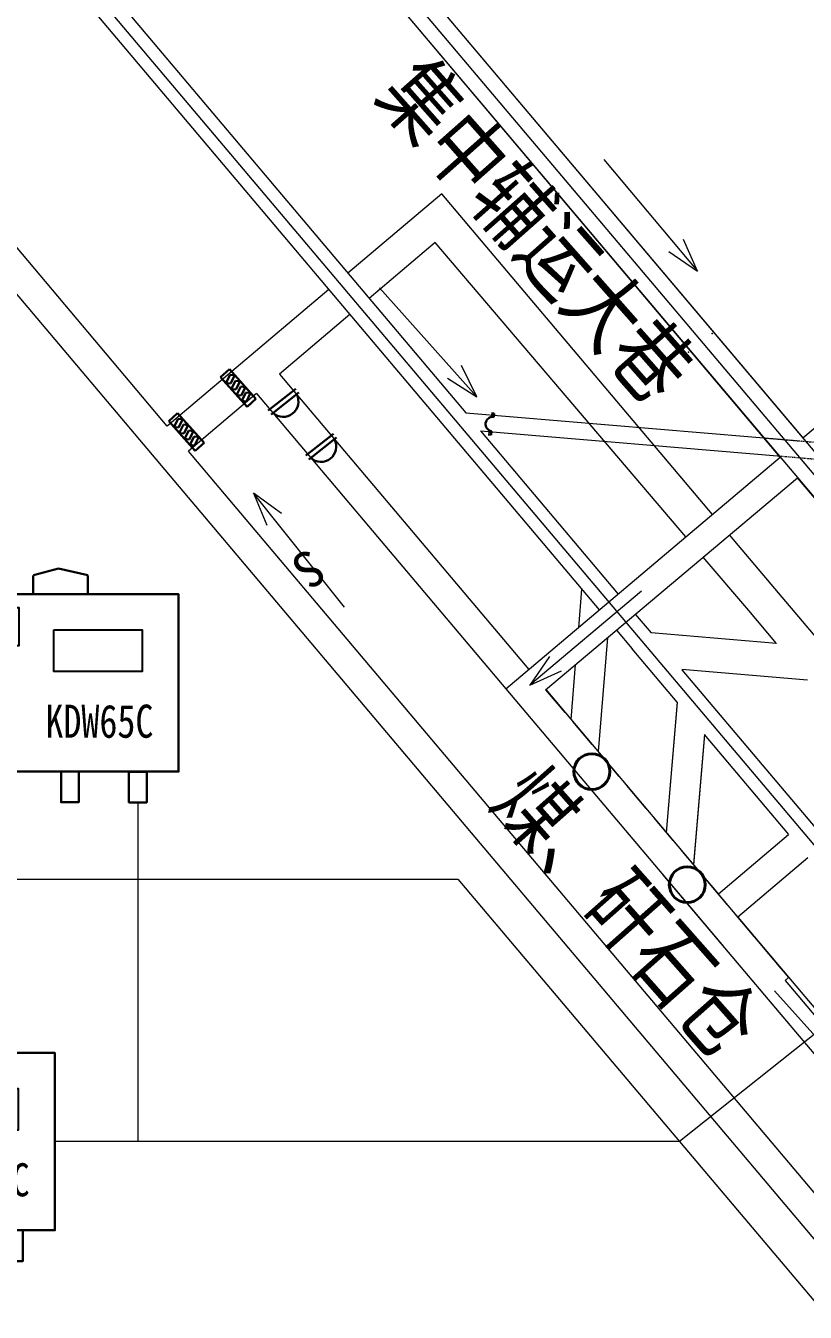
# Model space of a CAD drawing. Header units: millimetres. Extents: x 2501 to 6983, y 1724 to 12691.
# Drawn here: x 4622.7 to 4753.1, y 10428 to 10643.1 of the extents above; entities that cross this region are included whole.
import ezdxf
from ezdxf.enums import TextEntityAlignment as Align

# ---------------------------------------------------------------- set-up
doc = ezdxf.new("R2010")
doc.units = ezdxf.units.MM
for name, pattern in [('2X0_5', [2.5, 2, -0.5]), ('DASH', [0.35, 0.25, -0.1]), ('虚线（5，2）- - -', [7, 5, -2])]:
    doc.linetypes.add(name, pattern=pattern)
for name, color, linetype in [('4、10月', 131, 'Continuous'), ('JMD', 6, 'Continuous'), ('TK', 7, 'Continuous'), ('文字', 7, 'Continuous'), ('通风系统', 7, 'Continuous'), ('风流', 7, 'Continuous')]:
    doc.layers.add(name, color=color, linetype=linetype)
doc.layers.add('井下工业网光缆', color=5, linetype='Continuous', lineweight=30)
doc.styles.get("Standard").update_dxf_attribs({"font": 'arial.ttf'})
doc.styles.add('宋体', font='', dxfattribs={"height": 2})
doc.styles.add('新宋体', font='', dxfattribs={"width": 0.8})
doc.styles.add('标准', font='', dxfattribs={"width": 0.667})
doc.styles.get('宋体').set_extended_font_data('SimSun')
doc.styles.get('新宋体').set_extended_font_data('NSimSun')
doc.styles.get('标准').set_extended_font_data('SimSun')

# ---------------------------------------------------------------- blocks, each defined once
blk = doc.blocks.new('A$C0C37771A')
at = {"layer": 'JMD', "color": 1, "linetype": 'Continuous', "lineweight": 30}
for p, q in [((4.14, 4.68, -1.2), (3.39, 3.93, -1.2)), ((3.7, 4.24, -1.2), (4.25, 3.69, -1.2)), ((4.14, 4.68, -1.2), (4.69, 4.13, -1.2)), ((0.68, 1.22, -1.2), (0, 0.55, -1.2)), ((0, 0.55, -1.2), (0.54, 0, -1.2)), ((0.37, 0.91, -1.2), (0.91, 0.37, -1.2))]:
    blk.add_line(p, q, dxfattribs=at)
blk.add_arc((2.04, 2.58, -1.2), 1.92, 224.8776, 44.8776, dxfattribs=at)
blk = doc.blocks.new('A$C26DC1665')
at = {"layer": 'JMD', "color": 5, "linetype": 'Continuous', "lineweight": 30}
for p, q in [((0, 1.41), (4.73, 4.29)), ((3.78, 3.72), (3.6, 3.1)), ((3.78, 3.72), (4.82, 2.93)), ((4.73, 4.29), (5.59, 2.89)), ((0.95, 1.99), (0.76, 1.37)), ((0.86, 0), (5.59, 2.89)), ((0.95, 1.99), (1.99, 1.2)), ((1.89, 2.56), (1.71, 1.94)), ((1.71, 1.94), (2.75, 1.15)), ((1.89, 2.56), (2.93, 1.77)), ((2.84, 3.14), (2.65, 2.52)), ((2.65, 2.52), (3.7, 1.73)), ((2.84, 3.14), (3.88, 2.35)), ((3.6, 3.1), (4.64, 2.31)), ((3.88, 2.35), (3.7, 1.73)), ((4.82, 2.93), (4.64, 2.31)), ((0, 1.41), (0.86, 0)), ((0.76, 1.37), (1.81, 0.58)), ((1.99, 1.2), (1.81, 0.58)), ((2.93, 1.77), (2.75, 1.15))]:
    blk.add_line(p, q, dxfattribs=at)
blk = doc.blocks.new('A$C03391366')
at = {"color": 0, "ltscale": 0.8}
blk.add_blockref('A$C26DC1665', (0, 0), dxfattribs=at)
blk = doc.blocks.new('系统底图')
at = {"lineweight": 20, "ltscale": 0.005}
for p, q in [((408284.83, 4256795.46, 3261.18), (408121.54, 4256988.75, 3261.18)), ((408617.76, 4256393.63, 3261.18), (408116.38, 4256987.1, 3261.18)), ((408402.77, 4256655.87, 3261.18), (408288.38, 4256791.26, 3261.18)), ((408354.18, 4256768.23, 3261.18), (408353.64, 4256761.77, 3261.18)), ((408358.52, 4256760.12, 3261.18), (408356.92, 4256741.05, 3261.18)), ((408353.12, 4256755.58, 3261.18), (408352.35, 4256746.45, 3261.18)), ((408370.15, 4256749.25, 3261.18), (408368.32, 4256727.55, 3261.18)), ((408374.71, 4256743.85, 3261.18), (408372.89, 4256722.14, 3261.18)), ((408388.82, 4256727.14, 3261.18), (408377.06, 4256717.21, 3261.18)), ((408372.89, 4256722.14, 3261.18), (408377.06, 4256717.21, 3261.18)), ((408392.05, 4256723.32, 3261.18), (408380.29, 4256713.39, 3261.18)), ((408380.29, 4256713.39, 3261.18), (408405.1, 4256684.02, 3261.18))]:
    blk.add_line(p, q, dxfattribs=at)
at = {"lineweight": 20, "ltscale": 5}
for p, q in [((408617.76, 4256393.63, 3261.18), (408116.38, 4256987.1, 3261.18)), ((408420.1, 4256696.63, 3261.18), (408371, 4256754.75, 3261.18)), ((408370.16, 4256749.32, 3261.18), (408368.32, 4256727.55, 3261.18)), ((408370.16, 4256749.32, 3261.18), (408368.32, 4256727.55, 3261.18)), ((408370.15, 4256749.25, 3261.18), (408368.32, 4256727.55, 3261.18)), ((408374.72, 4256743.92, 3261.18), (408372.89, 4256722.22, 3261.18)), ((408374.72, 4256743.92, 3261.18), (408372.89, 4256722.22, 3261.18)), ((408374.71, 4256743.85, 3261.18), (408372.89, 4256722.14, 3261.18)), ((408388.82, 4256727.14, 3261.18), (408377.06, 4256717.21, 3261.18)), ((408372.89, 4256722.14, 3261.18), (408377.06, 4256717.21, 3261.18)), ((408392.05, 4256723.32, 3261.18), (408380.29, 4256713.39, 3261.18)), ((408367.73, 4256720.5, 3261.18), (408414.18, 4256665.51, 3261.18)), ((408380.29, 4256713.39, 3261.18), (408405.1, 4256684.02, 3261.18))]:
    blk.add_line(p, q, dxfattribs=at)
at = {"lineweight": 20}
for p, q in [((408330.78, 4256834.28, 3224.23), (408315.08, 4256821.02, 3248.91)), ((408329.68, 4256826.16, 3232.54), (408318.63, 4256816.82, 3249.65)), ((408311.87, 4256818.31, 3253.95), (408284.83, 4256795.46, 3296.46)), ((408315.42, 4256814.11, 3254.61), (408303.62, 4256804.14, 3272.88)), ((408303.62, 4256804.14, 3272.88), (408345.33, 4256754.76, 3272.88)), ((408299.8, 4256800.91, 3278.79), (408288.38, 4256791.26, 3296.46)), ((408299.8, 4256800.91, 3278.79), (408341.51, 4256751.53, 3277.04)), ((408386.78, 4256759.14, 3247.95), (408365.79, 4256760.91, 3255.38)), ((408370.16, 4256749.32, 3261.18), (408362.64, 4256758.22, 3261.18)), ((408391.99, 4256752.99, 3248.69), (408370.96, 4256754.76, 3253.38)), ((408420.1, 4256696.63, 3261.18), (408371, 4256754.75, 3261.18)), ((408388.83, 4256727.22, 3261.18), (408374.72, 4256743.92, 3261.18))]:
    blk.add_line(p, q, dxfattribs=at)
at = {"color": 0, "linetype": 'Continuous', "lineweight": 20}
for p, q in [((408376.05, 4256780.69, 3240.56), (408330.78, 4256834.28, 3226.89)), ((408371.64, 4256776.97, 3242.36), (408329.68, 4256826.16, 3229.53)), ((408334.78, 4256797.7, 3261.18), (408390.62, 4256793, 4116.46)), ((408334.78, 4256797.7, 3261.18), (408390.62, 4256793, 4116.46)), ((408337.26, 4256794.68, -723.01), (408387.6, 4256790.45, 2375.72)), ((408337.26, 4256794.68, -723.01), (408387.6, 4256790.45, 2375.72)), ((408386.5, 4256768.33, 3243.72), (408378.93, 4256777.28, 3241.44)), ((408382.14, 4256764.65, 3245.57), (408374.53, 4256773.58, 3243.24))]:
    blk.add_line(p, q, dxfattribs=at)
at = {"color": 0, "lineweight": 20, "ltscale": 5}
for p, q in [((408435.84, 4256709.92, 3261.19), (408386.5, 4256768.33, 3245.57)), ((408386.79, 4256759.15, 3247.04), (408382.14, 4256764.65, 3245.57))]:
    blk.add_line(p, q, dxfattribs=at)
at = {"linetype": '2X0_5', "lineweight": 20, "ltscale": 5}
blk.add_line((408363.16, 4256764.02, 3261.18), (408365.79, 4256760.91, 3261.18), dxfattribs=at)
at = {"color": 0, "linetype": '虚线（5，2）- - -', "lineweight": 20}
blk.add_line((408348.16, 4256751.41, 3259.74), (408388.82, 4256703.28, 3259.74), dxfattribs=at)
at = {"color": 0, "lineweight": 30, "ltscale": 0.5, "elevation": 3263.3}
for points in [[(408306.35, 4256801.71), (408301.71, 4256798.07)], [(408306.86, 4256801.08), (408302.22, 4256797.43)], [(408312.67, 4256794.2), (408308.03, 4256790.55)], [(408313.18, 4256793.56), (408308.54, 4256789.91)]]:
    blk.add_lwpolyline(points, dxfattribs=at)
at = {"color": 0, "linetype": 'DASH', "lineweight": 20, "ltscale": 0.01}
for points, elevation in [([(408384.67, 4256793.5), (408396.99, 4256792.47)], 4025.74), ([(408387.23, 4256790.48), (408394.28, 4256789.88)], 2354.26)]:
    blk.add_lwpolyline(points, dxfattribs=dict(at, elevation=elevation))
at = {"color": 4, "linetype": 'Continuous', "lineweight": 40}
for centre in [(408355.89, 4256737.71, 3259.13), (408371.85, 4256718.81, 3257.78)]:
    blk.add_circle(centre, 3, dxfattribs=at)
at = {"color": 0, "lineweight": 30, "ltscale": 0.5}
for centre in [(408304.24, 4256799.57, 3263.3), (408310.56, 4256792.05, 3263.3)]:
    blk.add_arc(centre, 2.56, 228.008, 28.3583, dxfattribs=at)
at = {"linetype": 'Continuous', "lineweight": 20}
for p in [(408372.08, 4256807.84, 4484.85), (408372.08, 4256807.84, 5458.46)]:
    blk.add_point(p, dxfattribs=at)
at = {"lineweight": 20}
for p in [(408372.08, 4256807.84, 4484.85), (408372.08, 4256807.84, 5458.46)]:
    blk.add_point(p, dxfattribs=at)
at = {"layer": 'JMD', "color": 30, "linetype": 'Continuous', "lineweight": 20}
for p, q in [((407939, 4257266.17, 3261.18), (408334.78, 4256797.7, 3261.18)), ((407939, 4257266.17, 3261.18), (408334.78, 4256797.7, 3261.18)), ((407935.79, 4257263.46, 3261.18), (408357.14, 4256764.73, 3261.18)), ((408167.35, 4257050.73, 3261.18), (408730.22, 4256384.48, 3261.18)), ((408387.4, 4256790.28, 3261.18), (408174.02, 4257042.84, 3261.18)), ((408391.22, 4256793.5, 3261.18), (408317.06, 4256881.28, 3261.18)), ((408394.12, 4256790.06, 3260.79), (408317.06, 4256881.28, 3261.18)), ((408391.21, 4256793.5, 3261.18), (408408.29, 4256807.91, 3261.18)), ((408337.26, 4256794.68, 3261.18), (408360.31, 4256767.4, 3261.18)), ((408341.51, 4256751.53, 3261.18), (408387.4, 4256790.28, 3261.18)), ((408348.16, 4256751.41, 3259.74), (408390.3, 4256786.84, 3260.7)), ((408450.41, 4256715.69, 3261.18), (408390.3, 4256786.84, 3261.18)), ((408363.16, 4256764.02, 3261.18), (408365.79, 4256760.91, 3261.18)), ((408359.99, 4256761.35, 3261.18), (408362.64, 4256758.22, 3261.18)), ((408341.51, 4256751.53, 3261.18), (408377.89, 4256708.47, 3259.65)), ((408348.17, 4256751.42, 3259.74), (408388.82, 4256703.28, 3259.74)), ((408367.73, 4256720.5, 3261.18), (408414.18, 4256665.51, 3261.18)), ((408388.82, 4256703.28, 3259.74), (408388.21, 4256702.77, 3261.18)), ((408388.21, 4256702.77, 3261.18), (408417.43, 4256668.18, 3261.18))]:
    blk.add_line(p, q, dxfattribs=at)
at = {"color": 0, "lineweight": 20, "ltscale": 0.8, "xscale": 1.199999999096425, "yscale": 1.200000001117587, "zscale": 1.200000000000272, "rotation": 100.5201752717345}
for p in [(408299.87, 4256799), (408291.19, 4256791.65, 3261.18)]:
    blk.add_blockref('A$C03391366', p, dxfattribs=at)
at = {"layer": 'TK', "color": 4, "lineweight": 20, "ltscale": 0.8, "xscale": 0.6193152045418655, "yscale": 0.6193151995539666, "zscale": 0.6193152000000737, "rotation": 216.2826630884629}
blk.add_blockref('A$C0C37771A', (408339.37, 4256797.84, 3261.92), dxfattribs=at)
at = {"layer": 'TK', "color": 1, "lineweight": 20, "ltscale": 0.8, "xscale": 0.6193152045418655, "yscale": 0.6193151995539666, "zscale": 0.6193152000000737, "rotation": 216.2826630884629}
blk.add_blockref('A$C0C37771A', (408339.37, 4256797.84, 4235.54), dxfattribs=at)
at = {"layer": '文字', "lineweight": 20, "style": '标准', "width": 0.78}
blk.add_text('集中辅运大巷', height=10.886, rotation=311.487, dxfattribs=at).set_placement((408369.67, 4256802.16, 3261.17), align=Align.MIDDLE_RIGHT)
at = {"layer": '文字', "lineweight": 5, "style": '标准', "width": 0.78}
blk.add_text('煤、矸石仓', height=10.886, rotation=311.487, dxfattribs=at).set_placement((408381.07, 4256692.52, 3261.18), align=Align.MIDDLE_RIGHT)
blk = doc.blocks.new('电源箱')
at = {"layer": '4、10月', "color": 1}
for points in [[(402048.53, 4247528.01), (402057.53, 4247528.01), (402057.53, 4247521.65), (402048.53, 4247521.65)], [(402063.36, 4247524.3), (402078.12, 4247524.3), (402078.12, 4247517.32), (402063.36, 4247517.32)]]:
    blk.add_lwpolyline(points, close=True, dxfattribs=at)
at = {"layer": '井下工业网光缆', "color": 4, "lineweight": 30}
for p, q in [((402064.12, 4247534.57), (402059.94, 4247533.45)), ((402069.04, 4247533.45), (402064.12, 4247534.57)), ((402059.92, 4247533.39), (402059.92, 4247530.29)), ((402069.03, 4247533.39), (402069.03, 4247530.29))]:
    blk.add_line(p, q, dxfattribs=at)
for points in [[(402045.95, 4247530.24), (402084.24, 4247530.24), (402084.24, 4247500.6), (402045.95, 4247500.63)], [(402052.91, 4247500.64), (402055.88, 4247500.64), (402055.88, 4247493.54), (402052.91, 4247493.54)], [(402064.57, 4247500.63), (402067.54, 4247500.63), (402067.54, 4247495.49), (402064.57, 4247495.49)], [(402075.93, 4247500.58), (402078.91, 4247500.58), (402078.91, 4247495.44), (402075.93, 4247495.44)]]:
    blk.add_lwpolyline(points, close=True, dxfattribs=at)
at = {"layer": '4、10月', "color": 1, "insert": (402049.48, 4247527.31), "char_height": 5.0544, "width": 4.0436, "attachment_point": 1, "style": '宋体'}
blk.add_mtext('{\\fFangSong|b0|i0|c134|p49;MA}', dxfattribs=at)
at = {"layer": '井下工业网光缆', "color": 4, "lineweight": 30, "style": '新宋体', "width": 0.8}
blk.add_text('KDW65C', height=5.533, dxfattribs=at).set_placement((402061.95, 4247506.26))

msp = doc.modelspace()

# ---------------------------------------------------------------- linework, layer by layer
at = {"color": 6, "lineweight": 20}
for p, q in [((4538.19, 10824.02, -3234.06), (4813.96, 10497.76, -3234.06)), ((4574.75, 10500.44, -3234.06), (4694.95, 10500.44, -3234.06)), ((4694.95, 10500.44, -3234.06), (5034.62, 10098.89, -3234.06))]:
    msp.add_line(p, q, dxfattribs=at)
at = {"color": 1, "lineweight": 20}
for p, q in [((4805.43, 10514.85, -3234.06), (4732.06, 10456.58, -3234.06)), ((4641.43, 10513.25, -3234.06), (4641.43, 10456.58, -3234.06)), ((4732.06, 10456.58, -3234.06), (4627.54, 10456.58, -3234.06))]:
    msp.add_line(p, q, dxfattribs=at)
at = {"linetype": 'Continuous', "lineweight": 20}
msp.add_point((4737.53, 10591.64, -1578.73), dxfattribs=at)
at = {"lineweight": 20}
msp.add_point((4737.53, 10591.64, -1578.73), dxfattribs=at)
at = {"layer": '4、10月', "color": 6, "lineweight": 20}
msp.add_line((4281.41, 11066.15, -2792.8), (5081.78, 10118.8, -3233.12), dxfattribs=at)
at = {"layer": '通风系统', "color": 5, "lineweight": 20}
for p, q in [((4719.38, 10620.77, -3234.06), (4735.09, 10602.1, -3234.06)), ((4735.09, 10602.1, -3234.06), (4732.7, 10607.39, -3234.06)), ((4730.28, 10605.36, -3234.06), (4735.09, 10602.1, -3234.06)), ((4725.7, 10548.6, -3234.06), (4707.03, 10532.89, -3234.06)), ((4710.29, 10537.69, -3234.06), (4707.03, 10532.89, -3234.06)), ((4707.03, 10532.89, -3234.06), (4712.32, 10535.28, -3234.06))]:
    msp.add_line(p, q, dxfattribs=at)
at = {"layer": '风流', "color": 5, "lineweight": 20}
for p, q in [((4681.86, 10599.27, -2802.39), (4698.12, 10581.07, -2802.39)), ((4698.12, 10581.07, -2802.39), (4695.58, 10586.29, -2802.39)), ((4693.22, 10584.18, -2802.39), (4698.12, 10581.07, -2802.39)), ((4747.98, 10481.76, -4098.93), (4764.24, 10463.57, -4098.93))]:
    msp.add_line(p, q, dxfattribs=at)
at = {"layer": '风流', "color": 1, "lineweight": 20}
for p, q in [((4676, 10545.89, -3234.06), (4660.76, 10564.95, -3234.06)), ((4660.76, 10564.95, -3234.06), (4663.01, 10559.6, -3234.06)), ((4665.48, 10561.57, -3234.06), (4660.76, 10564.95, -3234.06))]:
    msp.add_line(p, q, dxfattribs=at)

# ---------------------------------------------------------------- block references
at = {"color": 7, "lineweight": 20, "xscale": 1.000024299995857, "yscale": 1.000024299952201, "zscale": 1.00002429999995}
msp.add_blockref('系统底图', (-403648.42, -4246322.73, -6063.65), dxfattribs=at)
at = {"color": 6, "lineweight": 20}
for p in [(-397435.99, -4236982.18, -3234.06), (-397456.7, -4237058.84, -3234.06)]:
    msp.add_blockref('电源箱', p, dxfattribs=at)

# ---------------------------------------------------------------- texts
at = {"layer": '通风系统', "color": 1, "lineweight": 20, "insert": (4673.45, 10550.86, -3230.98), "char_height": 6.075, "width": 34.878, "attachment_point": 1, "rotation": 213.2578}
msp.add_mtext('{\\fSimSun|b0|i0|c134|p2;S}', dxfattribs=at)

doc.saveas('drawing.dxf')
